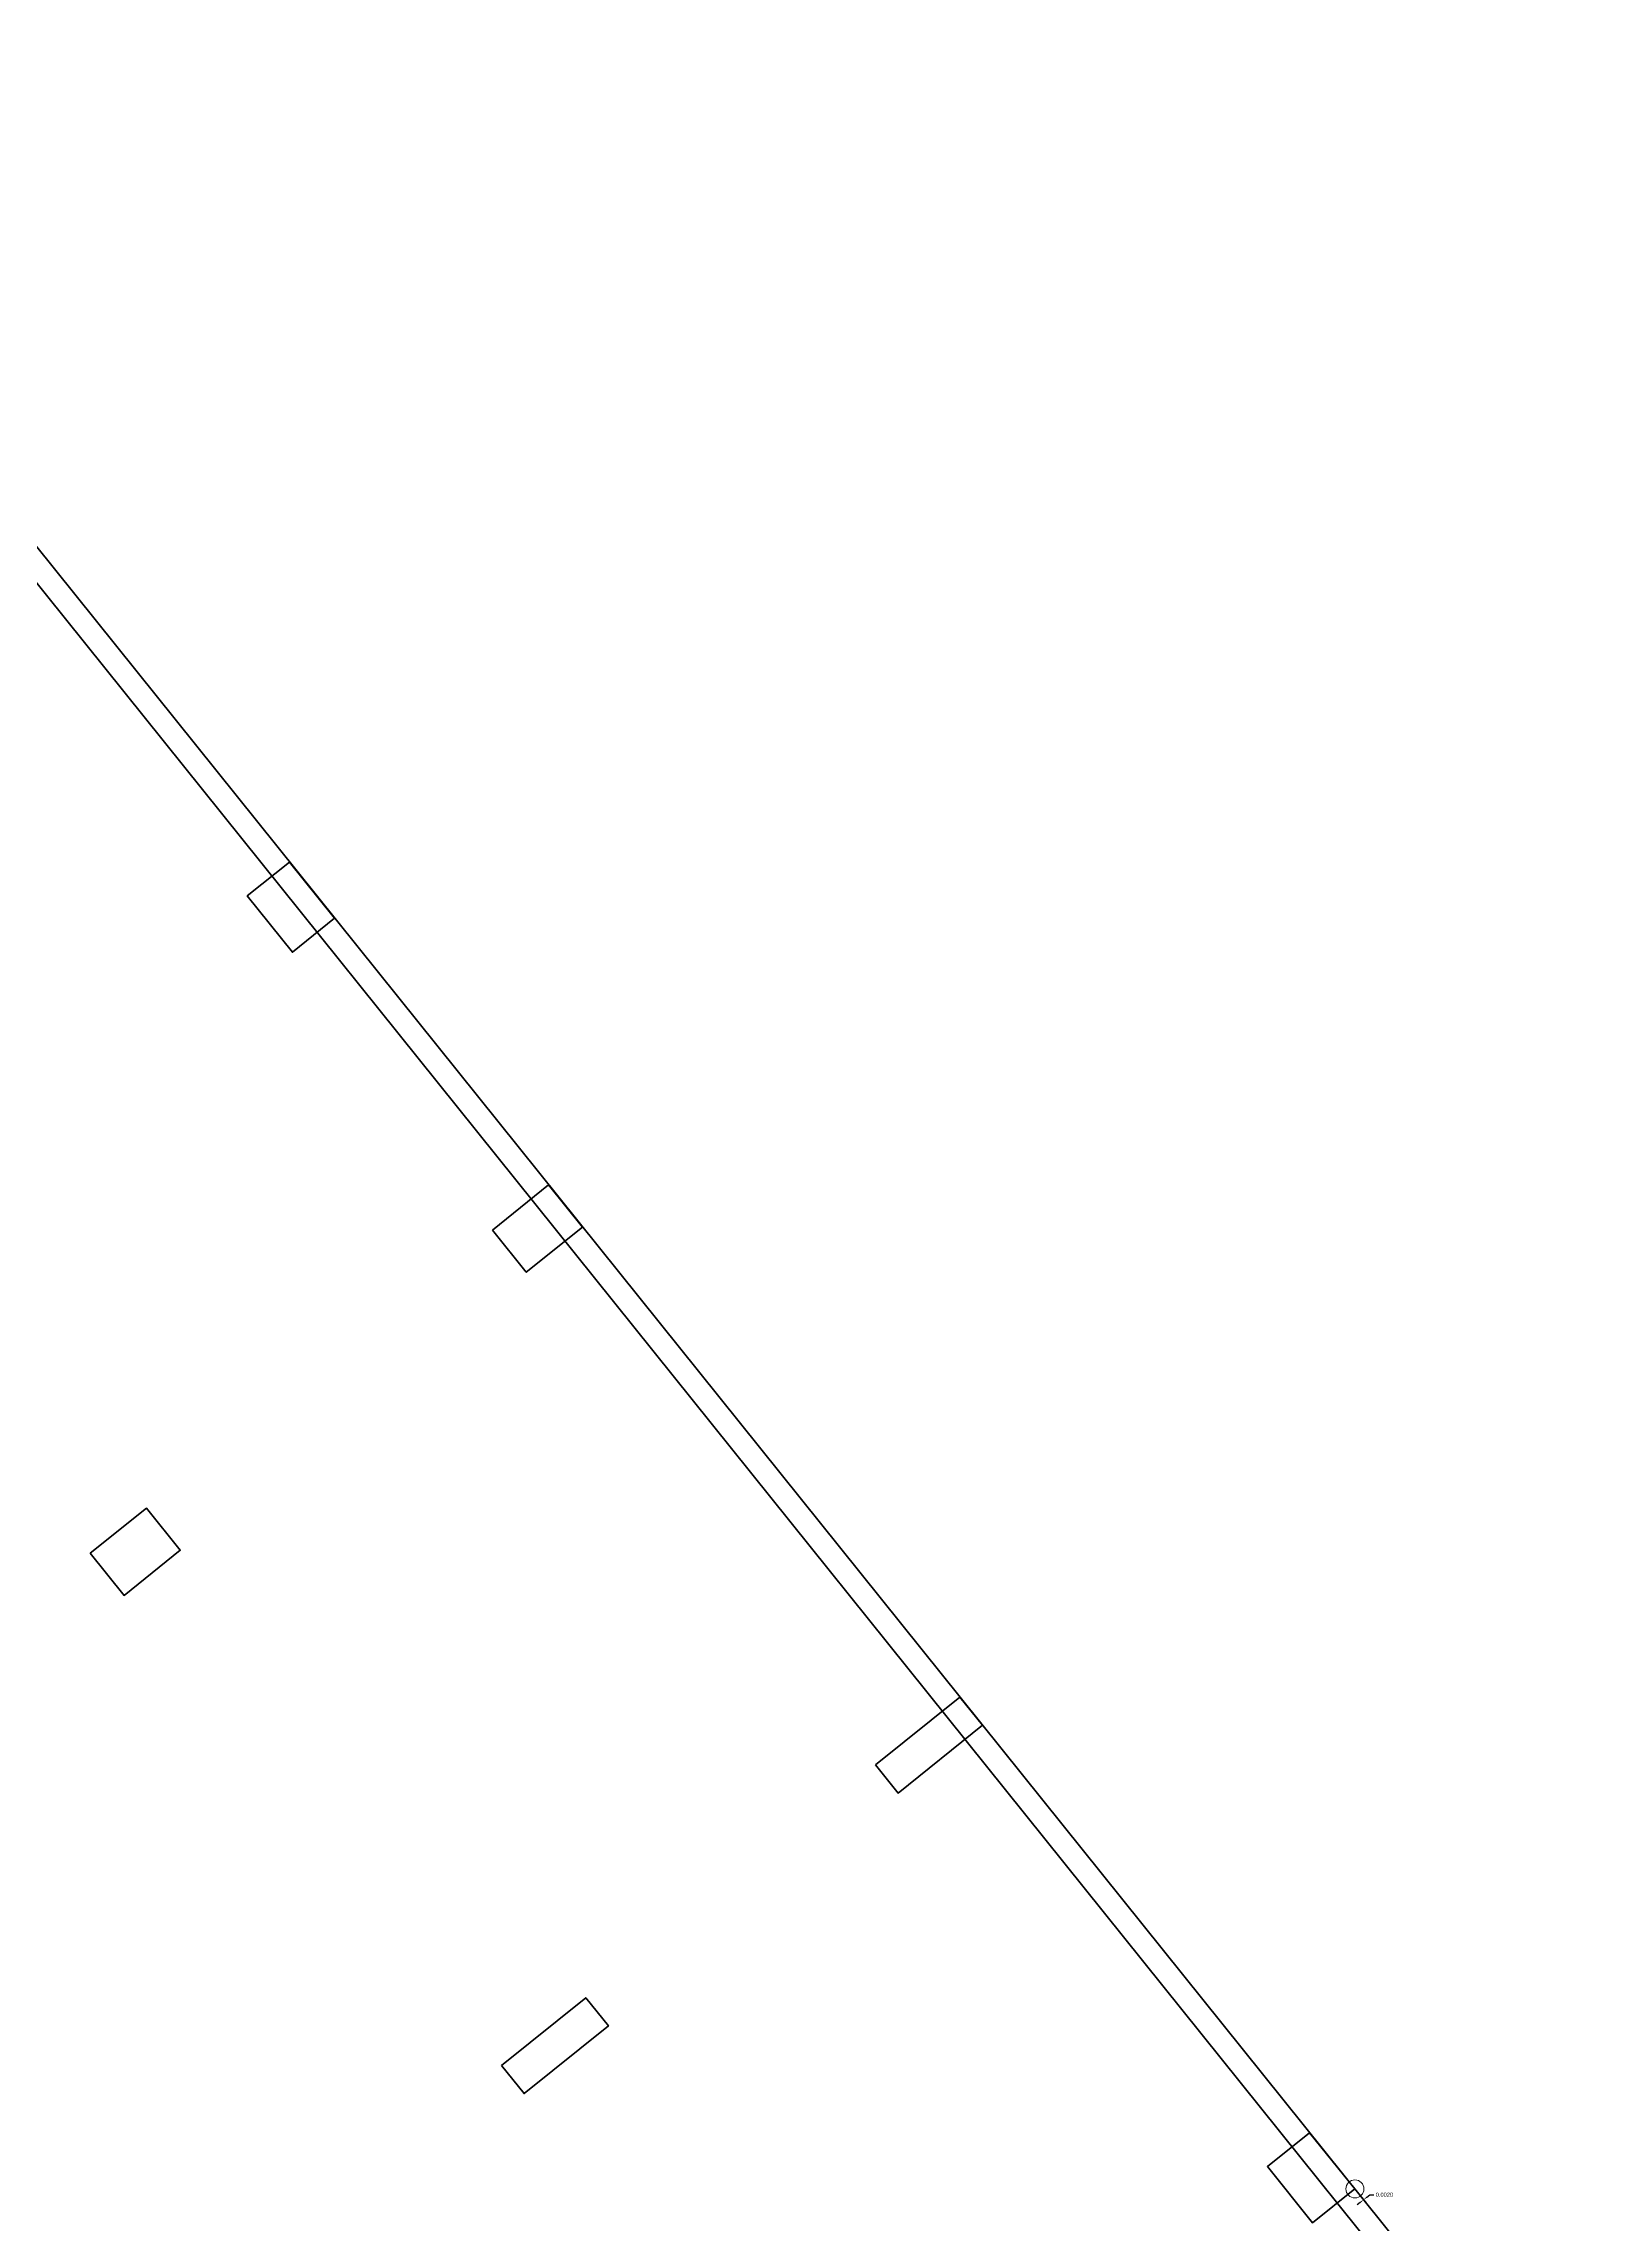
# Model space of a CAD drawing. Header units: metres. Extents: x 7511924.8 to 7511972.9, y 4692327.8 to 4692384.2.
# Drawn here: x 7511955.61 to 7511972.94, y 4692359.23 to 4692383.42 of the extents above; entities that cross this region are included whole.
import ezdxf

# ---------------------------------------------------------------- set-up
doc = ezdxf.new("R2010")
doc.units = ezdxf.units.M
doc.header["$PDMODE"] = 32
doc.header["$PDSIZE"] = 0.2
doc.layers.get('Defpoints').update_dxf_attribs({"lineweight": 0})
doc.layers.add('Matjet_04.12.2019', color=1, linetype='Continuous', lineweight=0)
doc.layers.add('shytllat', color=5, linetype='Continuous', lineweight=0)
doc.styles.get("Standard").update_dxf_attribs({"font": 'arial.ttf'})
doc.dimstyles.get("Standard").update_dxf_attribs({"dimtxt": 0.18, "dimasz": 0.18, "dimexe": 0.18, "dimexo": 0.0625, "dimgap": 0.09, "dimtad": 0, "dimtih": 1, "dimtoh": 1, "dimdec": 4, "dimzin": 0, "dimdsep": 46, "dimtxsty": 'Standard', "dimcen": 0.09, "dimadec": 0, "dimazin": 0, "dimtfac": 1, "dimtdec": 4, "dimtofl": 0, "dimtmove": 0, "dimatfit": 3, "dimfxl": 1, "dimtolj": 1, "dimtzin": 0, "dimarcsym": 0})

# ---------------------------------------------------------------- blocks, each defined once
blk = doc.blocks.new('*D294')
at = {"layer": 'Defpoints', "color": 0, "transparency": 16777216}
for p in [(7511970.161, 4692359.622), (7511970.162, 4692359.624), (7511970.259, 4692359.503)]:
    blk.add_point(p, dxfattribs=at)
at = {"layer": 'Matjet_04.12.2019', "color": 0, "lineweight": -2, "transparency": 16777216}
for p, q in [((7511970.171, 4692359.61), (7511970.286, 4692359.467)), ((7511970.172, 4692359.611), (7511970.287, 4692359.468)), ((7511970.294, 4692359.531), (7511970.329, 4692359.559)), ((7511970.329, 4692359.559), (7511970.374, 4692359.559)), ((7511970.223, 4692359.474), (7511970.188, 4692359.445))]:
    blk.add_line(p, q, dxfattribs=at)
at = {"layer": 'Matjet_04.12.2019', "color": 0, "transparency": 16777216}
for points in [[(7511970.29, 4692359.537), (7511970.299, 4692359.525), (7511970.259, 4692359.503)], [(7511970.218, 4692359.479), (7511970.227, 4692359.468), (7511970.258, 4692359.502)]]:
    blk.add_solid(points, dxfattribs=at)
at = {"layer": 'Matjet_04.12.2019', "color": 0, "transparency": 16777216, "insert": (7511970.49, 4692359.559), "char_height": 0.045, "attachment_point": 5}
blk.add_mtext('\\A1;0.0020', dxfattribs=at)

msp = doc.modelspace()

# ---------------------------------------------------------------- linework, layer by layer
at = {"layer": 'Matjet_04.12.2019', "color": 1}
msp.add_point((7511970.16248, 4692359.6236), dxfattribs=at)
at = {"layer": 'shytllat', "color": 8, "linetype": 'Continuous', "lineweight": 35}
msp.add_lwpolyline([(7511940.87518, 4692330.40417), (7511972.94223, 4692356.15943), (7511951.05037, 4692383.41631), (7511950.85546, 4692383.25977), (7511972.59078, 4692356.19777), (7511940.71863, 4692330.59909), (7511940.87518, 4692330.40417)], dxfattribs=at)
at = {"layer": 'shytllat', "color": 8, "linetype": 'Continuous', "lineweight": 35, "flags": 128}
for points in [[(7511958.34112, 4692374.33882), (7511957.87332, 4692373.9631), (7511958.37428, 4692373.33937), (7511958.84208, 4692373.71509)], [(7511960.59288, 4692370.25767), (7511960.9686, 4692369.78987), (7511961.59233, 4692370.29083), (7511961.21661, 4692370.75863)], [(7511956.13018, 4692366.67337), (7511956.5059, 4692366.20558), (7511957.12963, 4692366.70653), (7511956.75391, 4692367.17433)], [(7511964.84409, 4692364.32585), (7511965.09457, 4692364.01398), (7511966.03017, 4692364.76542), (7511965.77969, 4692365.07728)], [(7511960.69325, 4692360.99203), (7511960.94373, 4692360.68016), (7511961.87933, 4692361.4316), (7511961.62885, 4692361.74347)], [(7511969.65996, 4692360.24607), (7511969.19216, 4692359.87035), (7511969.69312, 4692359.24662), (7511970.16092, 4692359.62234)]]:
    msp.add_lwpolyline(points, close=True, dxfattribs=at)

# ---------------------------------------------------------------- dimensions: what is measured, and where the dimension line sits
at = {"layer": 'Matjet_04.12.2019', "color": 1}
dim = msp.add_aligned_dim(p1=(7511970.16092, 4692359.62234), p2=(7511970.16248, 4692359.6236), distance=-0.15461, dimstyle='Standard', override={"dimscale": 0.25}, dxfattribs=at)
dim.commit()
dim.dimension.update_dxf_attribs({"geometry": '*D294', "text_midpoint": (7511970.4903, 4692359.55941)})

doc.saveas('drawing.dxf')
